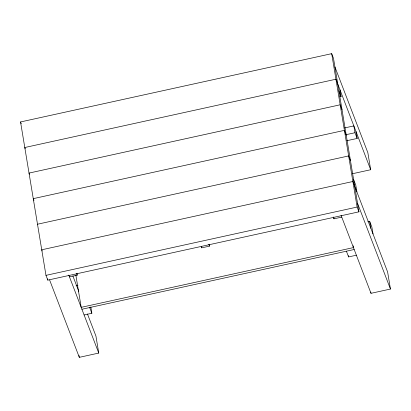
<?xml version="1.0" encoding="UTF-8"?>
<svg xmlns="http://www.w3.org/2000/svg" width="411" height="411" viewBox="0 0 411 411"><rect width="100%" height="100%" fill="white"/><g stroke="black" fill="none" stroke-linecap="round" stroke-linejoin="round"><path stroke-width="0.62" d="M20.55 121.949L331.692 53.661L333.521 58.424L358.947 211.829L47.804 280.122L45.975 275.355L20.55 121.949L21.233 123.737M339.866 96.791L341.084 96.528L339.954 89.706M344.459 127.97L353.85 125.91L354.981 132.727L357.174 138.445L346.843 140.711M345.589 134.787L354.981 132.727M37.504 224.221L348.646 155.933L350.475 160.696M352.443 173.735L370.676 169.733L367.85 152.686L334.934 66.947M45.975 275.355L357.123 207.067L358.947 211.829M69.454 276.865L77.232 275.159L76.919 273.264M201.277 246.641L201.734 247.833L209.512 246.127L209.199 244.232M333.285 217.023L333.968 218.811L341.747 217.106M76.056 285.804L77.936 285.393M367.794 221.776L369.674 221.365L371.868 227.083L372.998 233.9M81.887 309.257L354.179 249.498M84.08 314.975L91.864 313.264L90.816 306.955M346.401 251.203L348.595 256.921L356.373 255.21M49.592 279.932L79.308 357.339L98.753 353.07L95.927 336.028L87.471 313.994M341.063 215.318L371.005 293.32L390.45 289.051L387.624 272.005L352.885 181.498L41.737 249.79L42.194 250.977M370.676 169.733L335.931 79.231L24.788 147.518L25.246 148.705M338.89 90.81L341.084 96.528M341.998 109.557L340.169 104.795L29.027 173.082L29.484 174.274M346.237 135.127L344.408 130.364L33.265 198.652L33.949 200.44M353.583 179.448L355.777 185.161L356.907 191.978M357.534 203.306L390.45 289.051M208.824 244.34L209.512 246.127M76.549 273.372L77.232 275.159M89.665 307.551L91.864 313.264M72.845 275.889L78.784 291.368M68.771 275.077L98.753 353.07M356.044 131.628L357.174 138.445M369.674 221.365L370.804 228.182M331.692 53.661L357.123 207.067M370.794 292.057L371.005 293.32M353.136 245.696L353.45 247.592L81.198 307.341L75.86 275.144M348.389 255.657L348.595 256.921M333.758 217.547L333.968 218.811M201.524 246.569L201.734 247.833M78.994 355.448L79.308 357.339M47.599 278.874L47.804 280.122"/></g></svg>
